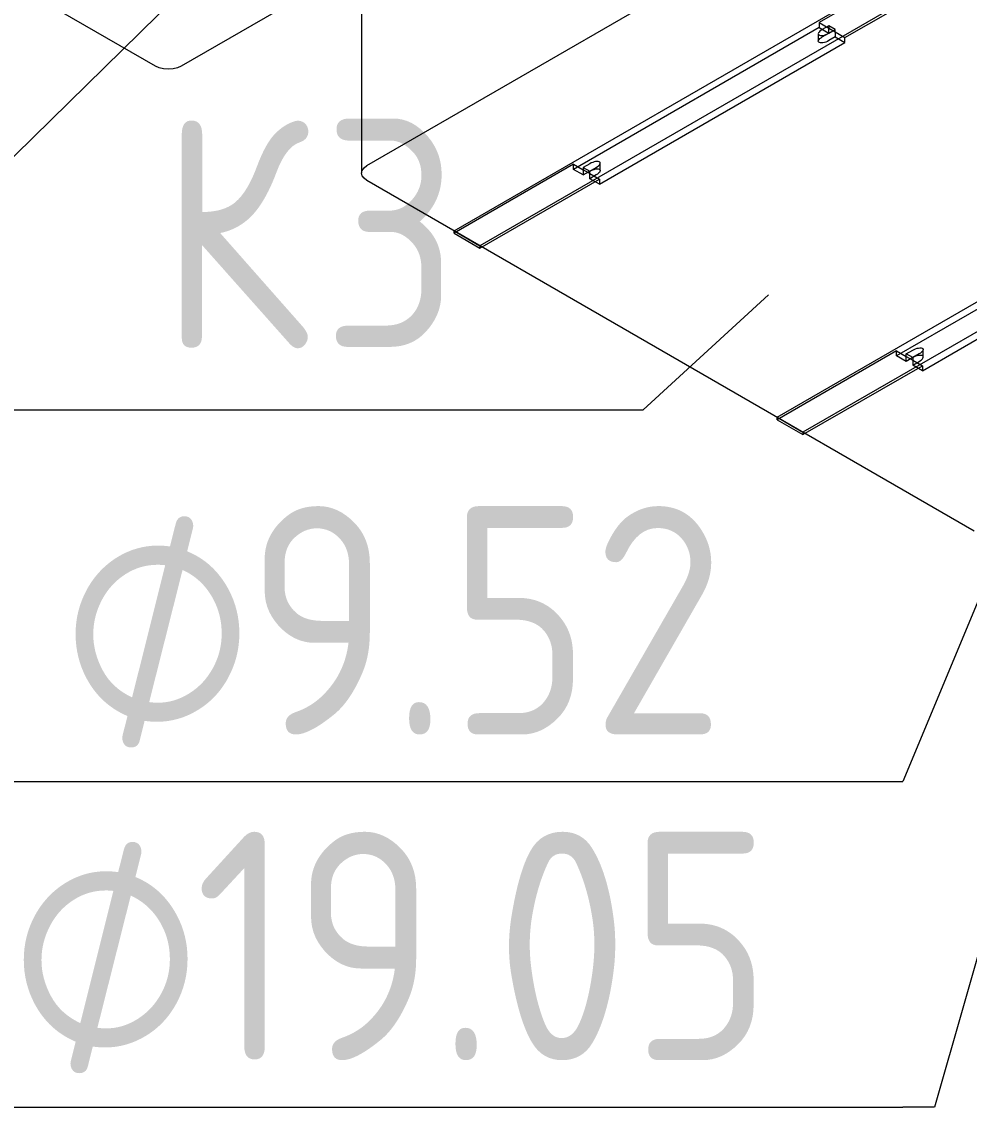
# Model space of a CAD drawing. Header units: millimetres. Extents: x -88595 to 880822, y -1054509 to -148035.
# Drawn here: x 392607 to 393644, y -314160 to -312972 of the extents above; entities that cross this region are included whole.
import ezdxf

# ---------------------------------------------------------------- set-up
doc = ezdxf.new("R2010")
doc.units = ezdxf.units.MM
doc.layers.add('Марки', color=7, linetype='Continuous', lineweight=20)
doc.layers.add('Оборудование', color=7, linetype='Continuous', lineweight=18)
doc.styles.add('$10$GOST Common', font='GOST_Common.ttf', dxfattribs={"width": 0.9, "height": 250})
doc.styles.add('$6$GOST Common_1', font='GOST_Common.ttf', dxfattribs={"width": 0.9, "height": 250})

# ---------------------------------------------------------------- blocks, each defined once
blk = doc.blocks.new('$0$ADSK_Наружный блок кондиционера сплит-системы1 - AV16IMVEV-4475072-В_ОВ3_4')
at = {"layer": 'Оборудование'}
for p, q in [((20304.7, 10870), (19640, 11253.7)), ((20835, 11159.8), (20333, 10870))]:
    blk.add_line(p, q, dxfattribs=at)
blk.add_polyline3d([(20333, 10870, 0), (20328.8, 10868.1, 0), (20324, 10867, 0), (20318.8, 10866.6, 0), (20313.7, 10867, 0), (20308.8, 10868.1, 0), (20304.7, 10870, 0)], dxfattribs=at)
blk = doc.blocks.new('$0$ADSK_Наружный блок кондиционера сплит-системы1 - AV08IMVEVA-4475075-В_ОВ3_4')
at = {"layer": 'Оборудование'}
for p, q in [((20530.4, 12124.7), (20530.4, 10753)), ((20536.3, 10761.1), (21038.3, 11051)), ((20631.7, 10689.7), (21162.1, 10995.9)), ((21162.1, 10993.3), (21031.2, 10917.7)), ((21190.3, 10979.5), (20660, 10673.4)), ((21059.5, 10901.4), (21190.3, 10976.9)), ((21031.2, 10912.2), (20762.5, 10757)), ((21031.2, 10917.7), (21031.2, 10912.2)), ((21031.2, 10917.7), (21041.8, 10911.6)), ((21031.2, 10912.2), (21041.8, 10906.1)), ((21041.8, 10914.2), (21034.8, 10910.1)), ((21041.8, 10914.2), (21041.8, 10911.6)), ((21048.9, 10910.1), (21041.8, 10914.2)), ((21041.8, 10906.1), (21041.8, 10911.6)), ((21041.8, 10911.6), (21048.9, 10907.5)), ((21041.8, 10906.1), (21048.9, 10910.1)), ((21048.9, 10907.5), (21048.9, 10910.1)), ((21030.4, 10905.4), (21030.4, 10897.2)), ((21034.8, 10902), (21041.8, 10906.1)), ((21048.9, 10902), (21041.8, 10897.9)), ((21048.9, 10907.5), (21048.9, 10902)), ((21048.9, 10907.5), (21059.5, 10901.4)), ((21048.9, 10902), (21059.5, 10895.8)), ((21059.5, 10895.8), (21059.5, 10901.4)), ((20790.8, 10740.7), (21059.5, 10895.8)), ((20985.3, 10485.6), (21515.6, 10791.7)), ((21543.9, 10775.4), (21013.6, 10469.2)), ((20762.5, 10762.6), (20631.7, 10687.1)), ((20762.5, 10757), (20762.5, 10762.6)), ((20762.5, 10762.6), (20773.1, 10756.5)), ((20773.1, 10750.9), (20762.5, 10757)), ((20780.2, 10763.2), (20773.1, 10759.1)), ((20773.1, 10759.1), (20773.1, 10756.5)), ((20773.1, 10759.1), (20780.2, 10755)), ((20780.2, 10752.4), (20773.1, 10756.5)), ((20773.1, 10756.5), (20773.1, 10750.9)), ((20773.1, 10750.9), (20780.2, 10755)), ((20780.2, 10755), (20787.3, 10759.1)), ((20780.2, 10752.4), (20780.2, 10755)), ((20791.7, 10755.7), (20791.7, 10763.9)), ((21200.9, 10361), (20536.3, 10744.8)), ((20660, 10670.7), (20790.8, 10746.3)), ((20780.2, 10752.4), (20790.8, 10746.3)), ((20780.2, 10746.8), (20780.2, 10752.4)), ((20787.3, 10750.9), (20780.2, 10746.8)), ((20790.8, 10740.7), (20780.2, 10746.8)), ((20790.8, 10746.3), (20790.8, 10740.7)), ((21384.8, 10708.1), (21116.1, 10552.9)), ((20631.7, 10687.1), (20631.7, 10689.7)), ((20631.7, 10689.7), (20660, 10673.4)), ((20631.7, 10687.1), (20660, 10670.7)), ((21144.4, 10536.6), (21413.1, 10691.7)), ((20660, 10673.4), (20660, 10670.7)), ((21116.1, 10558.5), (20985.3, 10482.9)), ((21116.1, 10552.9), (21116.1, 10558.5)), ((21116.1, 10558.5), (21126.7, 10552.3)), ((21126.7, 10546.8), (21116.1, 10552.9)), ((21126.7, 10555), (21133.8, 10559)), ((21133.8, 10550.9), (21126.7, 10555)), ((21126.7, 10552.3), (21126.7, 10555)), ((21126.7, 10552.3), (21133.8, 10548.3)), ((21126.7, 10546.8), (21126.7, 10552.3)), ((21140.8, 10555), (21133.8, 10550.9)), ((21145.2, 10551.6), (21145.2, 10559.7)), ((21013.6, 10466.6), (21144.4, 10542.1)), ((21133.8, 10550.9), (21126.7, 10546.8)), ((21133.8, 10550.9), (21133.8, 10548.3)), ((21133.8, 10548.3), (21144.4, 10542.1)), ((21133.8, 10548.3), (21133.8, 10542.7)), ((21133.8, 10542.7), (21140.8, 10546.8)), ((21144.4, 10536.6), (21133.8, 10542.7)), ((21144.4, 10542.1), (21144.4, 10536.6)), ((20985.3, 10482.9), (20985.3, 10485.6)), ((20985.3, 10485.6), (21013.6, 10469.2)), ((20985.3, 10482.9), (21013.6, 10466.6)), ((21013.6, 10469.2), (21013.6, 10466.6))]:
    blk.add_line(p, q, dxfattribs=at)
for points in [[(21034.8, 10910.1, 0), (21033.4, 10909.2, 0), (21032.2, 10908.3, 0), (21031.3, 10907.3, 0), (21030.7, 10906.4, 0), (21030.4, 10905.6, 0), (21030.5, 10904.8, 0), (21030.9, 10904.2, 0), (21031.6, 10903.8, 0), (21032.7, 10903.6, 0), (21034, 10903.5, 0), (21035.4, 10903.7, 0), (21037, 10904, 0), (21038.7, 10904.6, 0), (21040.3, 10905.2, 0), (21041.8, 10906.1, 0)], [(21041.8, 10897.9, 0), (21040.3, 10897.1, 0), (21038.7, 10896.4, 0), (21037, 10895.9, 0), (21035.4, 10895.5, 0), (21034, 10895.4, 0), (21032.7, 10895.4, 0), (21031.6, 10895.7, 0), (21030.9, 10896.1, 0), (21030.5, 10896.7, 0), (21030.4, 10897.4, 0), (21030.7, 10898.3, 0), (21031.3, 10899.2, 0), (21032.2, 10900.1, 0), (21033.4, 10901.1, 0), (21034.8, 10902, 0)], [(20536.3, 10744.8, 0), (20533.1, 10747.2, 0), (20531.1, 10750, 0), (20530.4, 10753, 0), (20531.1, 10755.9, 0), (20533.1, 10758.7, 0), (20536.3, 10761.1, 0)], [(20787.3, 10759.1, 0), (20788.7, 10760, 0), (20789.9, 10760.9, 0), (20790.8, 10761.9, 0), (20791.4, 10762.8, 0), (20791.6, 10763.6, 0), (20791.6, 10764.4, 0), (20791.2, 10765, 0), (20790.4, 10765.4, 0), (20789.4, 10765.6, 0), (20788.1, 10765.7, 0), (20786.6, 10765.5, 0), (20785, 10765.2, 0), (20783.4, 10764.6, 0), (20781.8, 10764, 0), (20780.2, 10763.2, 0)], [(20780.2, 10755, 0), (20781.8, 10755.8, 0), (20783.4, 10756.5, 0), (20785, 10757, 0), (20786.6, 10757.4, 0), (20788.1, 10757.5, 0), (20789.4, 10757.5, 0), (20790.4, 10757.2, 0), (20791.2, 10756.8, 0), (20791.6, 10756.2, 0), (20791.6, 10755.5, 0), (20791.4, 10754.6, 0), (20790.8, 10753.7, 0), (20789.9, 10752.8, 0), (20788.7, 10751.8, 0), (20787.3, 10750.9, 0)], [(21133.8, 10559, 0), (21135.3, 10559.8, 0), (21136.9, 10560.5, 0), (21138.6, 10561.1, 0), (21140.2, 10561.4, 0), (21141.7, 10561.6, 0), (21142.9, 10561.5, 0), (21144, 10561.3, 0), (21144.7, 10560.8, 0), (21145.1, 10560.3, 0), (21145.2, 10559.5, 0), (21144.9, 10558.7, 0), (21144.3, 10557.7, 0), (21143.4, 10556.8, 0), (21142.2, 10555.9, 0), (21140.8, 10555, 0)], [(21140.8, 10546.8, 0), (21142.2, 10547.7, 0), (21143.4, 10548.6, 0), (21144.3, 10549.6, 0), (21144.9, 10550.5, 0), (21145.2, 10551.3, 0), (21145.1, 10552.1, 0), (21144.7, 10552.7, 0), (21144, 10553.1, 0), (21142.9, 10553.3, 0), (21141.7, 10553.4, 0), (21140.2, 10553.2, 0), (21138.6, 10552.9, 0), (21136.9, 10552.4, 0), (21135.3, 10551.7, 0), (21133.8, 10550.9, 0)]]:
    blk.add_polyline3d(points, dxfattribs=at)
blk = doc.blocks.new('$0$ADSK_M_Трубы - Диаметр_10-3265709-В_ОВ3_4')
at = {"layer": 'Марки'}
blk.add_line((-15956.5, 12420.2), (-14956.5, 12420.2), dxfattribs=at)
blk = doc.blocks.new('$0$ADSK_M_Оборудование1 - ADSK_Марка_15-3198495-В_ОВ3_4')
at = {"layer": 'Марки'}
blk.add_line((-15956.5, 12814.6), (-15256.5, 12814.6), dxfattribs=at)

msp = doc.modelspace()

# ---------------------------------------------------------------- linework, layer by layer
at = {"layer": 'Марки'}
for p, q in [((393223.3, -312505.5), (392141.6, -313567.1)), ((393910.3, -312989.2), (393571.4, -313803.4)), ((393919.7, -313061.9), (393606.1, -314159.9)), ((393424.6, -313270.6), (393287.3, -313396.3)), ((393606.1, -314159.9), (393571.4, -314159.9))]:
    msp.add_line(p, q, dxfattribs=at)

# ---------------------------------------------------------------- block references
for name, p in [('$0$ADSK_M_Оборудование1 - ADSK_Марка_15-3198495-В_ОВ3_4', (408543.8, -326210.9)), ('$0$ADSK_M_Трубы - Диаметр_10-3265709-В_ОВ3_4', (408527.9, -326223.5)), ('$0$ADSK_M_Трубы - Диаметр_10-3265709-В_ОВ3_4', (408527.9, -326580.1))]:
    msp.add_blockref(name, p, dxfattribs=at)
at = {"layer": 'Оборудование'}
for name in ['$0$ADSK_Наружный блок кондиционера сплит-системы1 - AV16IMVEV-4475072-В_ОВ3_4', '$0$ADSK_Наружный блок кондиционера сплит-системы1 - AV08IMVEVA-4475075-В_ОВ3_4']:
    msp.add_blockref(name, (372448.6, -323890.2), dxfattribs=at)

# ---------------------------------------------------------------- texts
at = {"layer": 'Марки', "lineweight": 9, "char_height": 250, "attachment_point": 1}
for s, insert, width, style in [('\\fGOST Common|b0|i0|c204|p34|;\\W.9;К', (392757, -313078.4), 216.456, '$10$GOST Common'), ('\\fGOST Common|b0|i0|c204|p34|;\\W.9;3', (392935.6, -313078.4), 194.81, '$10$GOST Common'), ('9.52', (392853, -313501.8), 663.797, '$10$GOST Common'), ('\\fGOST Common|b0|i0|c254|p34|;\\W.9;⌀', (392650.6, -313501.8), 245.316, '$6$GOST Common_1'), ('19.05', (392796.3, -313858.3), 800.886, '$10$GOST Common'), ('\\fGOST Common|b0|i0|c254|p34|;\\W.9;⌀', (392593.9, -313858.3), 245.316, '$6$GOST Common_1')]:
    msp.add_mtext(s, dxfattribs=dict(at, insert=insert, width=width, style=style))

doc.saveas('drawing.dxf')
